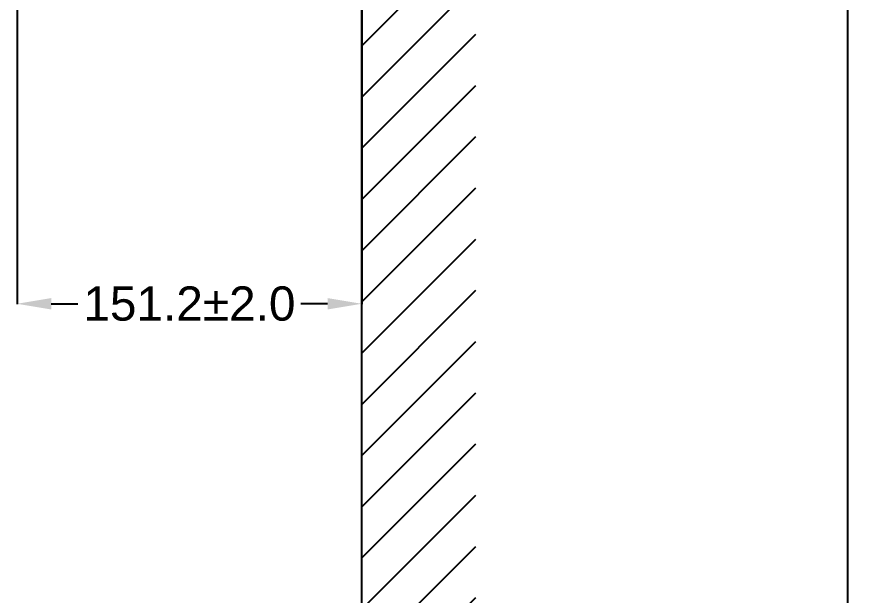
# Model space of a CAD drawing. Header units: millimetres. Extents: x 15137 to 17513, y -10160 to -6800.
# Drawn here: x 16947 to 17321, y -9144.9 to -8891.1 of the extents above; entities that cross this region are included whole.
import ezdxf

# ---------------------------------------------------------------- set-up
doc = ezdxf.new("R2010")
doc.units = ezdxf.units.MM
doc.layers.add('hatch', color=2, linetype='Continuous')
doc.styles.add('ARIAL', font='arial.ttf')
doc.dimstyles.get("Standard").update_dxf_attribs({"dimtxt": 15, "dimasz": 15, "dimexe": 0.18, "dimexo": 0.0625, "dimgap": 4, "dimtad": 0, "dimdec": 1, "dimdsep": 46, "dimtxsty": 'ARIAL', "dimcen": 0, "dimclrd": 5, "dimclre": 5, "dimclrt": 5, "dimadec": 0, "dimazin": 0, "dimtfac": 1, "dimtdec": 1, "dimtofl": 0, "dimtmove": 0, "dimatfit": 3, "dimfxl": 1, "dimtolj": 1, "dimtzin": 0, "dimarcsym": 0})

# ---------------------------------------------------------------- blocks, each defined once
blk = doc.blocks.new('*D74')
at = {"color": 5, "lineweight": -2, "transparency": 16777216}
for p, q in [((17098.14, -8779.92), (17098.14, -9017)), ((16946.98, -8797.61), (16946.98, -9017)), ((16961.98, -9016.82), (16973.67, -9016.82)), ((17083.14, -9016.82), (17071.45, -9016.82))]:
    blk.add_line(p, q, dxfattribs=at)
at = {"color": 5, "transparency": 16777216}
for points in [[(16961.98, -9014.32), (16961.98, -9019.32), (16946.98, -9016.82)], [(17083.14, -9014.32), (17083.14, -9019.32), (17098.14, -9016.82)]]:
    blk.add_solid(points, dxfattribs=at)
at = {"layer": 'Defpoints', "color": 0, "transparency": 16777216}
for p in [(17098.14, -8779.86), (16946.98, -8797.55), (17098.14, -9016.82)]:
    blk.add_point(p, dxfattribs=at)
at = {"color": 5, "transparency": 16777216, "insert": (17022.56, -9016.82), "char_height": 15, "attachment_point": 5, "style": 'ARIAL'}
blk.add_mtext('\\A1;151.2±2.0', dxfattribs=at)
blk = doc.blocks.new('*D75')
at = {"color": 5, "lineweight": -2, "transparency": 16777216}
for p, q in [((17114.9, -8803.61), (17311.36, -8803.61)), ((17311.18, -8818.61), (17311.18, -9193.4)), ((17311.18, -9668.13), (17311.18, -9293.34)), ((17098.2, -9683.13), (17311.36, -9683.13))]:
    blk.add_line(p, q, dxfattribs=at)
at = {"color": 5, "transparency": 16777216}
for points in [[(17308.68, -8818.61), (17313.68, -8818.61), (17311.18, -8803.61)], [(17308.68, -9668.13), (17313.68, -9668.13), (17311.18, -9683.13)]]:
    blk.add_solid(points, dxfattribs=at)
at = {"layer": 'Defpoints', "color": 0, "transparency": 16777216}
for p in [(17114.84, -8803.61), (17098.14, -9683.13), (17311.18, -9683.13)]:
    blk.add_point(p, dxfattribs=at)
at = {"color": 5, "transparency": 16777216, "insert": (17311.18, -9243.37), "char_height": 15, "attachment_point": 5, "rotation": 90, "style": 'ARIAL'}
blk.add_mtext('\\A1;900~1100', dxfattribs=at)

msp = doc.modelspace()

# ---------------------------------------------------------------- hatches: boundary and pattern name
at = {"layer": 'hatch'}
h = msp.add_hatch(dxfattribs=at)
h.set_pattern_fill('ANSI31', color=256, scale=5)
h.set_pattern_definition([(45, (1961.38, -4149.247), (-11.22532, 11.22532), [])])
h.paths.add_polyline_path([(17098.14, -9683.13), (17148.14, -9683.13), (17148.14, -7612.56), (17098.14, -7612.56)])

# ---------------------------------------------------------------- linework, layer by layer
msp.add_line((17098.14, -9683.13), (17098.14, -7541.15))

# ---------------------------------------------------------------- dimensions: what is measured, and where the dimension line sits
dim = msp.add_linear_dim(base=(17098.14, -9016.82), p1=(16946.98, -8797.55), p2=(17098.14, -8779.86), dimstyle='Standard', override={"dimtol": 1, "dimtp": 2, "dimtm": 2, "dimtfillclr": 7})
dim.commit()
dim.dimension.update_dxf_attribs({"geometry": '*D74', "text_midpoint": (17022.56, -9016.82)})
dim = msp.add_linear_dim(base=(17311.18, -9683.13), p1=(17114.84, -8803.61), p2=(17098.14, -9683.13), angle=90, text='900~1100', dimstyle='Standard', override={"dimtol": 1, "dimtp": 2, "dimtm": 2, "dimtfillclr": 7})
dim.commit()
dim.dimension.update_dxf_attribs({"geometry": '*D75', "text_midpoint": (17311.18, -9243.37)})

doc.saveas('drawing.dxf')
